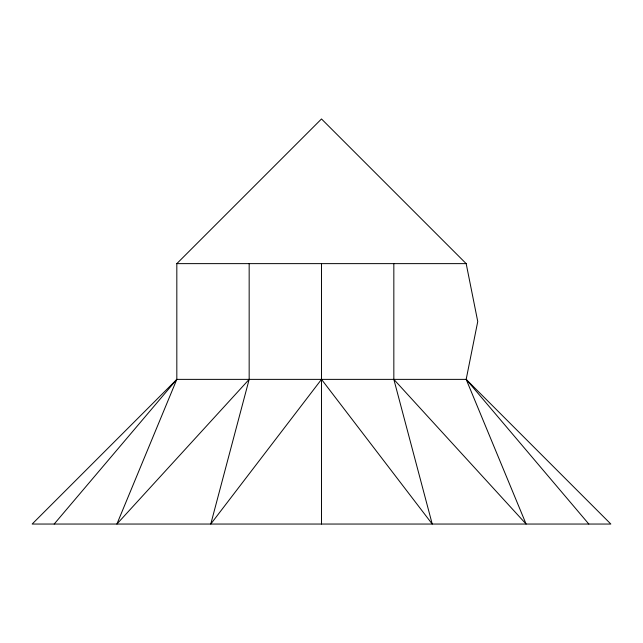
<?xml version="1.0" encoding="UTF-8"?>
<svg xmlns="http://www.w3.org/2000/svg" width="643" height="643" viewBox="0 0 643 643"><rect width="100%" height="100%" fill="white"/><g stroke="black" fill="none" stroke-linecap="round" stroke-linejoin="round"><path stroke-width="0.96" d="M393.837 263.63L393.837 379.37L526.103 524.045L466.175 379.37L477.749 321.5L466.175 263.63L321.5 118.955L176.825 263.63L176.825 379.37L116.897 524.045L249.162 379.37L249.162 263.63M249.162 379.37L210.767 524.045L321.5 379.37L432.233 524.045L393.837 379.37M54.173 524.045L176.825 379.37L466.175 379.37L610.85 524.045L32.15 524.045L176.825 379.37M176.825 263.63L466.175 263.63M466.175 379.37L588.827 524.045M321.5 263.63L321.5 524.045"/></g></svg>
